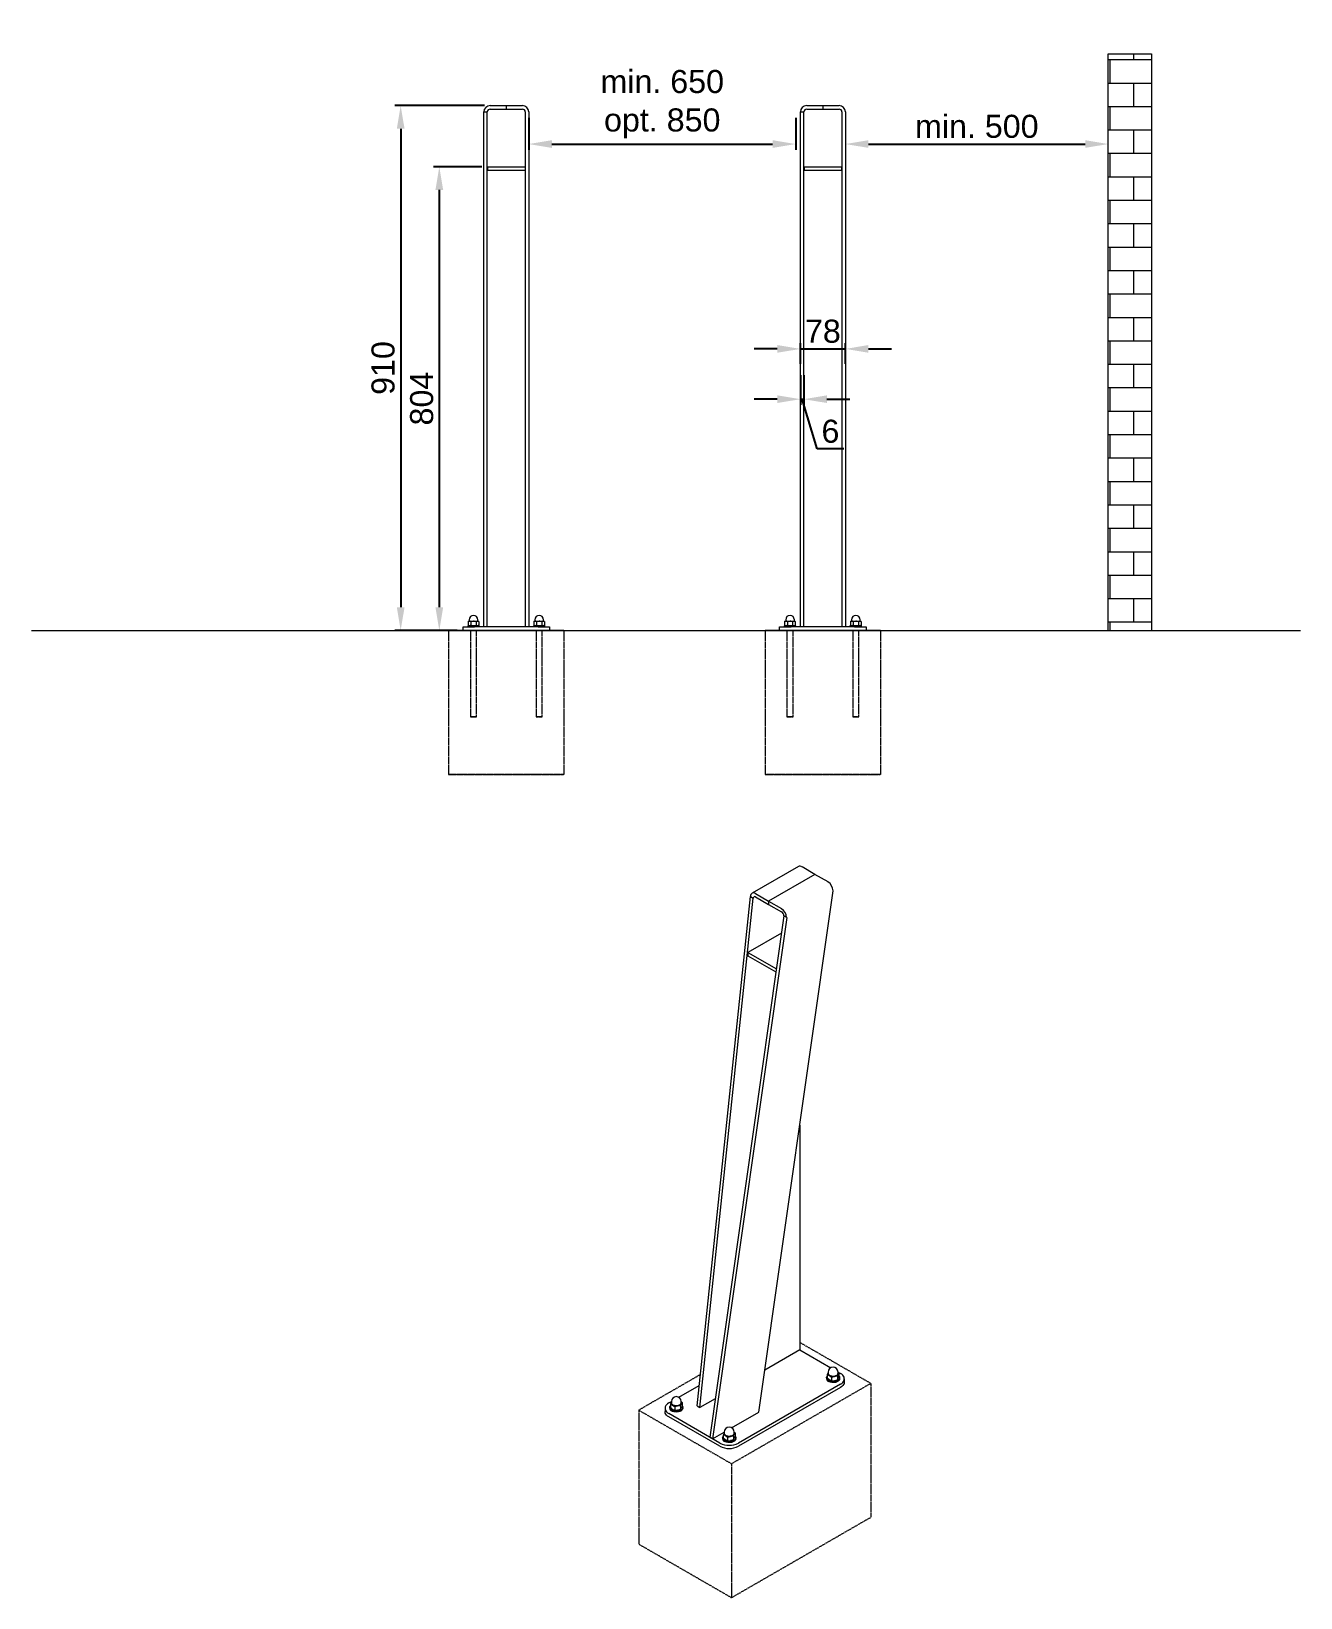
# Model space of a CAD drawing. Header units: millimetres. Extents: x -324 to 4346, y -242 to 3043.
# Drawn here: x 2144 to 4346, y 326 to 3043 of the extents above; entities that cross this region are included whole.
import ezdxf

# ---------------------------------------------------------------- set-up
doc = ezdxf.new("R2010")
doc.units = ezdxf.units.MM
doc.linetypes.add('HIDDEN', pattern=[1.905, 1.27, -0.635])
for name, color, linetype, lineweight in [('ZANO_R', 7, 'Continuous', 0), ('ZANO_R_przerywana', 7, 'HIDDEN', 0), ('ZANO_W', 1, 'Continuous', 0)]:
    doc.layers.add(name, color=color, linetype=linetype, lineweight=lineweight)
doc.styles.add('Arial', font='arial.ttf')
doc.styles.get("Standard").update_dxf_attribs({"font": 'ARIALUNI.TTF'})
doc.dimstyles.new('pl i ang', dxfattribs={"dimtxt": 50, "dimasz": 50, "dimexe": 1.25, "dimexo": 0.625, "dimgap": 10, "dimtad": 1, "dimtoh": 1, "dimtxsty": 'Standard', "dimcen": 2.5, "dimclrd": 1, "dimclre": 1, "dimclrt": 1, "dimadec": 0, "dimazin": 0, "dimtfac": 1, "dimtmove": 0, "dimatfit": 3, "dimfxl": 1, "dimarcsym": 1})

# ---------------------------------------------------------------- blocks, each defined once
blk = doc.blocks.new('*D418')
at = {"layer": 'ZANO_W', "color": 1, "lineweight": -2}
for p, q in [((3007.1, 2892.6), (3007.1, 2837)), ((3470.1, 2892.6), (3470.1, 2837)), ((3047.1, 2847), (3430.1, 2847))]:
    blk.add_line(p, q, dxfattribs=at)
at = {"layer": 'ZANO_W', "color": 1}
for points in [[(3047.1, 2853.7), (3047.1, 2840.3), (3007.1, 2847)], [(3430.1, 2840.3), (3430.1, 2853.7), (3470.1, 2847)]]:
    blk.add_solid(points, dxfattribs=at)
at = {"layer": 'ZANO_W', "color": 1, "insert": (3238.6, 2916.1), "char_height": 40, "attachment_point": 5, "style": 'Arial'}
blk.add_mtext('min. 650\\Popt. 850', dxfattribs=at)
blk = doc.blocks.new('*D419')
at = {"layer": 'ZANO_W', "color": 1, "lineweight": -2}
for p, q in [((3556.2, 2857), (3556.2, 2857)), ((4012.2, 2857), (4012.2, 2857)), ((3596.2, 2847), (3972.2, 2847))]:
    blk.add_line(p, q, dxfattribs=at)
at = {"layer": 'ZANO_W', "color": 1}
for points in [[(3596.2, 2853.7), (3596.2, 2840.4), (3556.2, 2847)], [(3972.2, 2840.4), (3972.2, 2853.7), (4012.2, 2847)]]:
    blk.add_solid(points, dxfattribs=at)
at = {"layer": 'ZANO_W', "color": 1, "insert": (3784.2, 2877.5), "char_height": 40, "attachment_point": 5, "style": 'Arial'}
blk.add_mtext('min. 500', dxfattribs=at)
blk = doc.blocks.new('*D426')
at = {"layer": 'ZANO_W', "color": 1, "lineweight": -2}
for p, q in [((3478.2, 2446.1), (3478.2, 2394.5)), ((3484.2, 2446.1), (3484.2, 2394.5)), ((3438.2, 2404.5), (3398.2, 2404.5)), ((3478.2, 2404.5), (3484.2, 2404.5)), ((3507.1, 2318.3), (3481.2, 2404.5)), ((3524.2, 2404.5), (3564.2, 2404.5)), ((3553.5, 2318.3), (3507.1, 2318.3))]:
    blk.add_line(p, q, dxfattribs=at)
at = {"layer": 'ZANO_W', "color": 1}
for points in [[(3438.2, 2397.9), (3438.2, 2411.2), (3478.2, 2404.5)], [(3524.2, 2411.2), (3524.2, 2397.9), (3484.2, 2404.5)]]:
    blk.add_solid(points, dxfattribs=at)
at = {"layer": 'ZANO_W', "color": 1, "insert": (3530.3, 2348.7), "char_height": 40, "attachment_point": 5, "style": 'Arial'}
blk.add_mtext('6', dxfattribs=at)
blk = doc.blocks.new('*D427')
at = {"layer": 'ZANO_W', "color": 1, "lineweight": -2}
for p, q in [((3478.2, 2466.1), (3478.2, 2501.7)), ((3556.2, 2466.1), (3556.2, 2501.7)), ((3438.2, 2491.7), (3398.2, 2491.7)), ((3478.2, 2491.7), (3556.2, 2491.7)), ((3596.2, 2491.7), (3636.2, 2491.7))]:
    blk.add_line(p, q, dxfattribs=at)
at = {"layer": 'ZANO_W', "color": 1}
for points in [[(3438.2, 2485.1), (3438.2, 2498.4), (3478.2, 2491.7)], [(3596.2, 2498.4), (3596.2, 2485.1), (3556.2, 2491.7)]]:
    blk.add_solid(points, dxfattribs=at)
at = {"layer": 'ZANO_W', "color": 1, "insert": (3517.2, 2522.2), "char_height": 40, "attachment_point": 5, "style": 'Arial'}
blk.add_mtext('78', dxfattribs=at)
blk = doc.blocks.new('*D428')
at = {"layer": 'ZANO_W', "color": 1, "lineweight": -2}
for p, q in [((2925.6, 2807.6), (2841.9, 2807.6)), ((2851.9, 2767.6), (2851.9, 2043.6)), ((2883.1, 2003.6), (2841.9, 2003.6))]:
    blk.add_line(p, q, dxfattribs=at)
at = {"layer": 'ZANO_W', "color": 1}
for points in [[(2858.6, 2767.6), (2845.2, 2767.6), (2851.9, 2807.6)], [(2845.2, 2043.6), (2858.6, 2043.6), (2851.9, 2003.6)]]:
    blk.add_solid(points, dxfattribs=at)
at = {"layer": 'ZANO_W', "color": 1, "insert": (2821.5, 2405.6), "char_height": 40, "attachment_point": 5, "rotation": 90, "style": 'Arial'}
blk.add_mtext('804', dxfattribs=at)
blk = doc.blocks.new('*D429')
at = {"layer": 'ZANO_W', "color": 1, "lineweight": -2}
for p, q in [((2930.1, 2913.6), (2774.9, 2913.6)), ((2784.9, 2873.6), (2784.9, 2043.6)), ((2883.1, 2003.6), (2774.9, 2003.6))]:
    blk.add_line(p, q, dxfattribs=at)
at = {"layer": 'ZANO_W', "color": 1}
for points in [[(2791.6, 2873.6), (2778.2, 2873.6), (2784.9, 2913.6)], [(2778.2, 2043.6), (2791.6, 2043.6), (2784.9, 2003.6)]]:
    blk.add_solid(points, dxfattribs=at)
at = {"layer": 'ZANO_W', "color": 1, "insert": (2754.5, 2458.6), "char_height": 40, "attachment_point": 5, "rotation": 90, "style": 'Arial'}
blk.add_mtext('910', dxfattribs=at)

msp = doc.modelspace()

# ---------------------------------------------------------------- hatches: boundary and pattern name
at = {"layer": 'ZANO_R', "ltscale": 10, "transparency": 33554602}
h = msp.add_hatch(dxfattribs=at)
h.set_pattern_fill('AR-B816', color=256, scale=0.2)
h.set_pattern_definition([(0, (-7282.2, 2627.676), (0, 40.64), []), (90, (-7282.2, 2627.676), (-40.64, 40.64), [40.64, -40.64])])
h.paths.add_polyline_path([(4012.2, 3003.6), (4012.2, 2003.6), (4087.2, 2003.6), (4087.2, 3003.6)])

# ---------------------------------------------------------------- linework, layer by layer
at = {"layer": 'ZANO_R'}
for p, q in [((4012.2, 2003.6), (4012.2, 3003.6)), ((4012.2, 3003.6), (4087.2, 3003.6)), ((4087.2, 3003.6), (4087.2, 2003.6)), ((2940.1, 2913.6), (2968.1, 2913.6)), ((2940.1, 2907.6), (2968.1, 2907.6)), ((2968.1, 2913.6), (2968.1, 2907.6)), ((2968.1, 2913.6), (2996.1, 2913.6)), ((2968.1, 2907.6), (2996.1, 2907.6)), ((3489.2, 2913.6), (3517.2, 2913.6)), ((3489.2, 2907.6), (3517.2, 2907.6)), ((3517.2, 2913.6), (3517.2, 2907.6)), ((3517.2, 2913.6), (3545.2, 2913.6)), ((3517.2, 2907.6), (3545.2, 2907.6)), ((2929.1, 2009.6), (2929.1, 2902.6)), ((2929.1, 2902.6), (2935.1, 2902.6)), ((2935.1, 2009.6), (2935.1, 2902.6)), ((3001.1, 2902.6), (3001.1, 2009.6)), ((3007.1, 2902.6), (3007.1, 2009.6)), ((3478.2, 2009.6), (3478.2, 2902.6)), ((3478.2, 2902.6), (3484.2, 2902.6)), ((3484.2, 2009.6), (3484.2, 2902.6)), ((3550.2, 2902.6), (3550.2, 2009.6)), ((3556.2, 2902.6), (3556.2, 2009.6)), ((2935.6, 2807.6), (2935.6, 2801.6)), ((2935.6, 2807.6), (3000.6, 2807.6)), ((2935.6, 2801.6), (3000.6, 2801.6)), ((3000.6, 2807.6), (3000.6, 2801.6)), ((3484.7, 2807.6), (3484.7, 2801.6)), ((3484.7, 2807.6), (3549.7, 2807.6)), ((3484.7, 2801.6), (3549.7, 2801.6)), ((3549.7, 2807.6), (3549.7, 2801.6)), ((2901.1, 2011.6), (2901.1, 2009.6)), ((2921.1, 2011.6), (2901.1, 2011.6)), ((2903.1, 2019.6), (2901.9, 2018.9)), ((2901.9, 2018.9), (2901.9, 2012.3)), ((2901.9, 2012.3), (2903.1, 2011.6)), ((2903.1, 2019.6), (2904.2, 2019.6)), ((2903.6, 2022.1), (2903.6, 2019.9)), ((2904.2, 2019.6), (2911.1, 2019.6)), ((2906.5, 2018.9), (2906.5, 2012.3)), ((2911.1, 2019.6), (2918, 2019.6)), ((2915.7, 2018.9), (2915.7, 2012.3)), ((2918, 2019.6), (2919.1, 2019.6)), ((2918.6, 2019.9), (2918.6, 2022.1)), ((2920.3, 2018.9), (2919.1, 2019.6)), ((2919.1, 2011.6), (2920.3, 2012.3)), ((2920.3, 2018.9), (2920.3, 2012.3)), ((2921.1, 2009.6), (2921.1, 2011.6)), ((3015.1, 2011.6), (3015.1, 2009.6)), ((3035.1, 2011.6), (3015.1, 2011.6)), ((3017.1, 2019.6), (3015.9, 2018.9)), ((3015.9, 2018.9), (3015.9, 2012.3)), ((3015.9, 2012.3), (3017.1, 2011.6)), ((3017.1, 2019.6), (3018.2, 2019.6)), ((3017.6, 2022.1), (3017.6, 2019.9)), ((3018.2, 2019.6), (3025.1, 2019.6)), ((3020.5, 2018.9), (3020.5, 2012.3)), ((3025.1, 2019.6), (3032, 2019.6)), ((3029.7, 2018.9), (3029.7, 2012.3)), ((3032, 2019.6), (3033.1, 2019.6)), ((3032.6, 2019.9), (3032.6, 2022.1)), ((3034.3, 2018.9), (3033.1, 2019.6)), ((3033.1, 2011.6), (3034.3, 2012.3)), ((3034.3, 2018.9), (3034.3, 2012.3)), ((3035.1, 2009.6), (3035.1, 2011.6)), ((3450.2, 2011.6), (3450.2, 2009.6)), ((3470.2, 2011.6), (3450.2, 2011.6)), ((3452.2, 2019.6), (3450.9, 2018.9)), ((3450.9, 2018.9), (3450.9, 2012.3)), ((3450.9, 2012.3), (3452.2, 2011.6)), ((3452.2, 2019.6), (3453.3, 2019.6)), ((3452.7, 2022.1), (3452.7, 2019.9)), ((3453.3, 2019.6), (3460.2, 2019.6)), ((3455.6, 2018.9), (3455.6, 2012.3)), ((3460.2, 2019.6), (3467.1, 2019.6)), ((3464.8, 2018.9), (3464.8, 2012.3)), ((3467.1, 2019.6), (3468.2, 2019.6)), ((3467.7, 2019.9), (3467.7, 2022.1)), ((3469.4, 2018.9), (3468.2, 2019.6)), ((3468.2, 2011.6), (3469.4, 2012.3)), ((3469.4, 2018.9), (3469.4, 2012.3)), ((3470.2, 2009.6), (3470.2, 2011.6)), ((3564.2, 2011.6), (3564.2, 2009.6)), ((3584.2, 2011.6), (3564.2, 2011.6)), ((3566.2, 2019.6), (3564.9, 2018.9)), ((3564.9, 2018.9), (3564.9, 2012.3)), ((3564.9, 2012.3), (3566.2, 2011.6)), ((3566.2, 2019.6), (3567.3, 2019.6)), ((3566.7, 2022.1), (3566.7, 2019.9)), ((3567.3, 2019.6), (3574.2, 2019.6)), ((3569.6, 2018.9), (3569.6, 2012.3)), ((3574.2, 2019.6), (3581.1, 2019.6)), ((3578.8, 2018.9), (3578.8, 2012.3)), ((3581.1, 2019.6), (3582.2, 2019.6)), ((3581.7, 2019.9), (3581.7, 2022.1)), ((3583.4, 2018.9), (3582.2, 2019.6)), ((3582.2, 2011.6), (3583.4, 2012.3)), ((3583.4, 2018.9), (3583.4, 2012.3)), ((3584.2, 2009.6), (3584.2, 2011.6)), ((2144.3, 2003.6), (4345.9, 2003.6)), ((2868.1, 2003.6), (3068.1, 2003.6)), ((3068.1, 2003.6), (2868.1, 2003.6)), ((2893.1, 2003.6), (2893.1, 2009.6)), ((2893.1, 2009.6), (2913.1, 2009.6)), ((2905.9, 2003.6), (2916.4, 2003.6)), ((2905.9, 2003.6), (2916.4, 2003.6)), ((3023.1, 2009.6), (2913.1, 2009.6)), ((3007.1, 2009.6), (3001.1, 2009.6)), ((3019.9, 2003.6), (3030.4, 2003.6)), ((3019.9, 2003.6), (3030.4, 2003.6)), ((3023.1, 2009.6), (3043.1, 2009.6)), ((3043.1, 2009.6), (3043.1, 2003.6)), ((3417.2, 2003.6), (3617.2, 2003.6)), ((3617.2, 2003.6), (3417.2, 2003.6)), ((3442.2, 2003.6), (3442.2, 2009.6)), ((3442.2, 2009.6), (3462.2, 2009.6)), ((3454.9, 2003.6), (3465.4, 2003.6)), ((3454.9, 2003.6), (3465.4, 2003.6)), ((3572.2, 2009.6), (3462.2, 2009.6)), ((3556.2, 2009.6), (3550.2, 2009.6)), ((3568.9, 2003.6), (3579.4, 2003.6)), ((3568.9, 2003.6), (3579.4, 2003.6)), ((3572.2, 2009.6), (3592.2, 2009.6)), ((3592.2, 2009.6), (3592.2, 2003.6)), ((4012.2, 2003.6), (4087.2, 2003.6)), ((3474.8, 1594), (3394.3, 1547.6)), ((3503.5, 1580.4), (3423.1, 1534)), ((3503.5, 1580.4), (3481, 1593.4)), ((3526.1, 1567.4), (3503.5, 1580.4)), ((3406.2, 647.9), (3534.9, 1552.1)), ((3299.2, 658.6), (3391.7, 1541.9)), ((3304, 655.8), (3396.5, 1539.1)), ((3391.7, 1541.9), (3396.5, 1539.1)), ((3400.5, 1547), (3423.1, 1534)), ((3400.5, 1541.4), (3423.1, 1528.4)), ((3423.1, 1534), (3445.6, 1521)), ((3423.1, 1534), (3423.1, 1528.4)), ((3423.1, 1528.4), (3445.6, 1515.4)), ((3449.6, 1508.4), (3320.9, 604.3)), ((3454.5, 1505.6), (3325.7, 601.5)), ((3454.5, 1505.6), (3449.6, 1508.4)), ((3445.4, 1478.5), (3387.3, 1445)), ((3387.3, 1445), (3387.3, 1439.4)), ((3387.3, 1445), (3436.5, 1416.5)), ((3387.3, 1439.4), (3435.8, 1411.4)), ((3477, 1145.2), (3477, 755.7)), ((3477, 755.7), (3416.6, 720.8)), ((3477, 755.7), (3530.8, 724.6)), ((3523.5, 707.4), (3523.5, 705.5)), ((3524.8, 712.6), (3524.8, 706.5)), ((3526.4, 716.7), (3526.1, 716.2)), ((3526.4, 716.7), (3526.1, 716.2)), ((3526.4, 717.2), (3526.4, 715.1)), ((3532.2, 708.3), (3532.2, 702.2)), ((3542.4, 709.9), (3542.4, 703.8)), ((3543.5, 717.3), (3547.8, 714.8)), ((3543.5, 715.1), (3543.5, 717.2)), ((3545.1, 715.7), (3545.1, 709.6)), ((3546.3, 705.5), (3546.3, 707.4)), ((3267.1, 673.5), (3302.9, 694.2)), ((3547.8, 696.3), (3370.8, 594.1)), ((3547.8, 690.7), (3370.8, 588.5)), ((3554.5, 700), (3554.5, 705.5)), ((3243.4, 654.4), (3243.4, 648.9)), ((3250.1, 663.7), (3254.4, 666.2)), ((3251.6, 656.3), (3251.6, 654.4)), ((3252.8, 661.5), (3252.8, 655.4)), ((3254.4, 665.6), (3254.1, 665.1)), ((3254.4, 665.6), (3254.1, 665.1)), ((3254.4, 666.1), (3254.4, 664)), ((3260.2, 657.2), (3260.2, 651.1)), ((3270.4, 658.8), (3270.4, 652.7)), ((3271.5, 664), (3271.5, 666.1)), ((3273.1, 664.6), (3273.1, 658.5)), ((3274.3, 654.4), (3274.3, 656.3)), ((3299.2, 658.6), (3304, 655.8)), ((3330.4, 671.1), (3304, 655.8)), ((3338.6, 594.1), (3250.1, 645.2)), ((3338.6, 588.5), (3250.1, 639.6)), ((3358.8, 620.6), (3406.2, 647.9)), ((3325.7, 601.5), (3320.9, 604.3)), ((3325.7, 601.5), (3346.1, 613.3)), ((3343.3, 603.3), (3343.3, 601.5)), ((3344.5, 608.5), (3344.5, 602.4)), ((3346.1, 612.6), (3345.9, 612.1)), ((3346.1, 612.6), (3345.9, 612.1)), ((3346.1, 613.1), (3346.1, 611)), ((3352, 604.3), (3352, 598.1)), ((3362.1, 605.8), (3362.1, 599.7)), ((3363.2, 611), (3363.2, 613.1)), ((3364.8, 611.7), (3364.8, 605.6)), ((3366.1, 601.5), (3366.1, 603.3))]:
    msp.add_line(p, q, dxfattribs=at)
at = {"layer": 'ZANO_R', "flags": 128}
for points in [[(2901.9, 2018.9), (2903, 2019.4), (2904.2, 2019.6)], [(2906.5, 2012.3), (2905.4, 2011.8), (2904.2, 2011.6)], [(2911.1, 2019.6), (2907.6, 2019.2), (2906.5, 2018.9)], [(2906.5, 2012.3), (2907.6, 2012.1), (2911.1, 2011.6)], [(2915.7, 2018.9), (2912.3, 2019.6), (2911.1, 2019.6)], [(2911.1, 2011.6), (2912.3, 2011.7), (2915.7, 2012.3)], [(2915.7, 2018.9), (2916.9, 2019.4), (2918, 2019.6)], [(2920.3, 2012.3), (2919.2, 2011.8), (2918, 2011.6)], [(3015.9, 2018.9), (3017, 2019.4), (3018.2, 2019.6)], [(3020.5, 2012.3), (3019.4, 2011.8), (3018.2, 2011.6)], [(3025.1, 2019.6), (3021.6, 2019.2), (3020.5, 2018.9)], [(3020.5, 2012.3), (3021.6, 2012.1), (3025.1, 2011.6)], [(3029.7, 2018.9), (3026.3, 2019.6), (3025.1, 2019.6)], [(3025.1, 2011.6), (3026.3, 2011.7), (3029.7, 2012.3)], [(3029.7, 2018.9), (3030.9, 2019.4), (3032, 2019.6)], [(3034.3, 2012.3), (3033.2, 2011.8), (3032, 2011.6)], [(3450.9, 2018.9), (3452.1, 2019.4), (3453.3, 2019.6)], [(3455.6, 2012.3), (3454.4, 2011.8), (3453.3, 2011.6)], [(3460.2, 2019.6), (3456.7, 2019.2), (3455.6, 2018.9)], [(3455.6, 2012.3), (3456.7, 2012.1), (3460.2, 2011.6)], [(3464.8, 2018.9), (3461.4, 2019.6), (3460.2, 2019.6)], [(3460.2, 2011.6), (3461.4, 2011.7), (3464.8, 2012.3)], [(3464.8, 2018.9), (3465.9, 2019.4), (3467.1, 2019.6)], [(3469.4, 2012.3), (3468.3, 2011.8), (3467.1, 2011.6)], [(3564.9, 2018.9), (3566.1, 2019.4), (3567.3, 2019.6)], [(3569.6, 2012.3), (3568.4, 2011.8), (3567.3, 2011.6)], [(3574.2, 2019.6), (3570.7, 2019.2), (3569.6, 2018.9)], [(3569.6, 2012.3), (3570.7, 2012.1), (3574.2, 2011.6)], [(3578.8, 2018.9), (3575.4, 2019.6), (3574.2, 2019.6)], [(3574.2, 2011.6), (3575.4, 2011.7), (3578.8, 2012.3)], [(3578.8, 2018.9), (3579.9, 2019.4), (3581.1, 2019.6)], [(3583.4, 2012.3), (3582.3, 2011.8), (3581.1, 2011.6)], [(3400.5, 1547), (3398.8, 1547.8), (3397.2, 1548.1), (3395.6, 1548.1), (3394.3, 1547.6), (3393.2, 1546.7), (3392.4, 1545.4), (3391.9, 1543.8), (3391.7, 1541.9)], [(3526.9, 702.8), (3525.5, 703.7), (3524.5, 704.8), (3523.8, 706), (3523.6, 707.2), (3523.7, 708.5), (3524.3, 709.7), (3524.8, 710.4)], [(3524.8, 712.6), (3527.5, 711.6), (3528.5, 711.1)], [(3528.5, 703.7), (3527.5, 704.3), (3524.8, 706.5)], [(3543.5, 716.1), (3543.7, 715.5), (3543.7, 714.4), (3543.4, 713.3), (3542.6, 712.3), (3541.5, 711.4), (3540.1, 710.7), (3538.4, 710.2), (3536.6, 709.8), (3534.7, 709.7), (3532.8, 709.9), (3531, 710.3), (3529.4, 710.9), (3528.1, 711.6), (3527, 712.6), (3526.4, 713.6), (3526.1, 714.7), (3526.3, 715.8), (3526.4, 716.1)], [(3526.4, 715.1), (3526.4, 714.9), (3526.6, 713.9), (3527.3, 712.9), (3528.3, 712), (3529.6, 711.2), (3531.1, 710.7), (3532.9, 710.3), (3534.7, 710.1), (3536.5, 710.2), (3538.3, 710.5), (3539.9, 711.1), (3541.3, 711.8), (3542.4, 712.6), (3543.1, 713.6), (3543.4, 714.7), (3543.5, 715.1)], [(3545.1, 710.4), (3545.8, 709.4), (3546.2, 708.2), (3546.3, 706.9), (3545.9, 705.7), (3545.2, 704.5), (3544, 703.5), (3542.6, 702.5), (3540.9, 701.8), (3538.9, 701.2), (3536.8, 700.9), (3534.7, 700.8), (3532.5, 701), (3530.5, 701.4), (3528.6, 702), (3526.9, 702.8)], [(3528.5, 711.1), (3531.3, 709.1), (3532.2, 708.3)], [(3532.2, 708.3), (3534.7, 709.2), (3537.3, 709.8)], [(3542.4, 709.9), (3543, 711.8), (3543.7, 713.5)], [(3543.5, 717), (3544.2, 716.5), (3545.1, 715.7)], [(3545.1, 709.6), (3544.4, 707.7), (3543.7, 706)], [(3547.8, 696.3), (3549.9, 697.7), (3551.7, 699.2), (3553, 701), (3554, 702.8), (3554.4, 704.6), (3554.4, 706.5), (3554, 708.3), (3553, 710.1), (3551.7, 711.8), (3549.9, 713.4), (3547.8, 714.8)], [(3546.3, 705.5), (3546.3, 705.1), (3545.9, 703.8), (3545.2, 702.7), (3544, 701.6), (3542.6, 700.7), (3540.9, 699.9), (3538.9, 699.4), (3536.8, 699.1), (3534.7, 699), (3532.5, 699.1), (3530.5, 699.5), (3528.6, 700.1), (3526.9, 700.9)], [(3532.2, 702.2), (3531.3, 702.4), (3528.5, 703.7)], [(3542.4, 703.8), (3539.9, 702.9), (3537.3, 702.3)], [(3554.5, 700), (3554.4, 699), (3554, 697.2), (3553, 695.4), (3551.7, 693.7), (3549.9, 692.1), (3547.8, 690.7)], [(3250.1, 663.7), (3247.9, 662.3), (3246.2, 660.7), (3244.8, 659), (3243.9, 657.2), (3243.5, 655.4), (3243.5, 653.5), (3243.9, 651.7), (3244.8, 649.9), (3246.2, 648.1), (3247.9, 646.6), (3250.1, 645.2)], [(3254.9, 651.7), (3253.5, 652.6), (3252.5, 653.7), (3251.8, 654.9), (3251.6, 656.1), (3251.7, 657.4), (3252.3, 658.6), (3252.8, 659.3)], [(3252.8, 661.5), (3255.5, 660.5), (3256.5, 660)], [(3256.5, 652.6), (3255.5, 653.2), (3252.8, 655.4)], [(3271.5, 665), (3271.7, 664.4), (3271.7, 663.3), (3271.4, 662.2), (3270.6, 661.2), (3269.5, 660.3), (3268.1, 659.6), (3266.4, 659.1), (3264.6, 658.7), (3262.7, 658.6), (3260.8, 658.8), (3259, 659.2), (3257.4, 659.8), (3256.1, 660.5), (3255, 661.5), (3254.4, 662.5), (3254.1, 663.6), (3254.3, 664.7), (3254.4, 665)], [(3254.4, 664), (3254.4, 663.8), (3254.7, 662.8), (3255.3, 661.8), (3256.3, 660.9), (3257.6, 660.1), (3259.2, 659.6), (3260.9, 659.2), (3262.7, 659), (3264.6, 659.1), (3266.3, 659.4), (3267.9, 660), (3269.3, 660.7), (3270.4, 661.5), (3271.1, 662.5), (3271.4, 663.6), (3271.5, 664)], [(3273.1, 659.3), (3273.8, 658.3), (3274.2, 657.1), (3274.3, 655.8), (3273.9, 654.6), (3273.2, 653.4), (3272.1, 652.4), (3270.6, 651.4), (3268.9, 650.7), (3266.9, 650.1), (3264.8, 649.8), (3262.7, 649.7), (3260.5, 649.9), (3258.5, 650.3), (3256.6, 650.9), (3254.9, 651.7)], [(3274.3, 654.4), (3274.3, 654), (3273.9, 652.7), (3273.2, 651.6), (3272.1, 650.5), (3270.6, 649.6), (3268.9, 648.8), (3266.9, 648.3), (3264.8, 648), (3262.7, 647.9), (3260.5, 648), (3258.5, 648.4), (3256.6, 649), (3254.9, 649.8)], [(3256.5, 660), (3259.3, 658), (3260.2, 657.2)], [(3260.2, 651.1), (3259.3, 651.3), (3256.5, 652.6)], [(3260.2, 657.2), (3262.7, 658.1), (3265.3, 658.7)], [(3270.4, 652.7), (3267.9, 651.8), (3265.3, 651.2)], [(3270.4, 658.8), (3271, 660.7), (3271.7, 662.4)], [(3271.4, 666), (3272.2, 665.4), (3273.1, 664.6)], [(3273.1, 658.5), (3272.4, 656.6), (3271.7, 654.9)], [(3250.1, 639.6), (3247.9, 641), (3246.2, 642.6), (3244.8, 644.3), (3243.9, 646.1), (3243.5, 647.9), (3243.4, 648.9)], [(3346.6, 598.7), (3345.3, 599.7), (3344.2, 600.8), (3343.6, 601.9), (3343.3, 603.2), (3343.5, 604.4), (3344, 605.6), (3344.5, 606.3)], [(3344.5, 608.5), (3347.3, 607.6), (3348.2, 607.1)], [(3348.2, 599.6), (3347.3, 600.2), (3344.5, 602.4)], [(3363.2, 612.1), (3363.4, 611.5), (3363.5, 610.4), (3363.1, 609.3), (3362.4, 608.3), (3361.2, 607.4), (3359.8, 606.6), (3358.2, 606.1), (3356.3, 605.8), (3354.4, 605.7), (3352.5, 605.8), (3350.8, 606.2), (3349.2, 606.8), (3347.8, 607.6), (3346.8, 608.5), (3346.1, 609.6), (3345.9, 610.6), (3346, 611.7), (3346.1, 612.1)], [(3346.1, 611), (3346.1, 610.9), (3346.4, 609.8), (3347, 608.8), (3348, 607.9), (3349.3, 607.2), (3350.9, 606.6), (3352.6, 606.2), (3354.4, 606.1), (3356.3, 606.2), (3358.1, 606.5), (3359.7, 607), (3361, 607.7), (3362.1, 608.6), (3362.8, 609.6), (3363.2, 610.6), (3363.2, 611)], [(3364.8, 606.3), (3365.5, 605.3), (3366, 604.1), (3366, 602.9), (3365.7, 601.6), (3364.9, 600.5), (3363.8, 599.4), (3362.3, 598.5), (3360.6, 597.7), (3358.7, 597.2), (3356.6, 596.9), (3354.4, 596.8), (3352.3, 596.9), (3350.2, 597.3), (3348.3, 597.9), (3346.6, 598.7)], [(3366.1, 601.5), (3366, 601), (3365.7, 599.8), (3364.9, 598.6), (3363.8, 597.6), (3362.3, 596.6), (3360.6, 595.9), (3358.7, 595.3), (3356.6, 595), (3354.4, 594.9), (3352.3, 595.1), (3350.2, 595.4), (3348.3, 596), (3346.6, 596.8)], [(3348.2, 607.1), (3351.1, 605), (3352, 604.3)], [(3352, 598.1), (3351.1, 598.4), (3348.2, 599.6)], [(3352, 604.3), (3354.4, 605.1), (3357, 605.7)], [(3362.1, 599.7), (3359.6, 598.9), (3357, 598.3)], [(3362.1, 605.8), (3362.8, 607.7), (3363.5, 609.4)], [(3363.2, 613), (3364, 612.5), (3364.8, 611.7)], [(3364.8, 605.6), (3364.2, 603.7), (3363.5, 602)]]:
    msp.add_lwpolyline(points, dxfattribs=at)
at = {"layer": 'ZANO_R'}
for centre, radius, start, end in [((2940.1, 2902.6), 11, 90, 180), ((2940.1, 2902.6), 5, 90, 180), ((2996.1, 2902.6), 11, 0, 90), ((2996.1, 2902.6), 5, 0, 90), ((3489.2, 2902.6), 11, 90, 180), ((3489.2, 2902.6), 5, 90, 180), ((3545.2, 2902.6), 11, 0, 90), ((3545.2, 2902.6), 5, 0, 90), ((2904.3, 2016), 4.4, 236.8582, 268.7578), ((2903.4, 2019.9), 0.25, 270, 0), ((2911.1, 2022.1), 7.5, 0, 180), ((2904.1, 2015.2), 4.4, 56.8578, 88.7581), ((2918.1, 2016), 4.4, 236.8578, 268.7581), ((2917.9, 2015.2), 4.4, 56.8582, 88.7578), ((2918.9, 2019.9), 0.25, 180, 270), ((3018.3, 2016), 4.4, 236.8582, 268.7578), ((3017.4, 2019.9), 0.25, 270, 0), ((3025.1, 2022.1), 7.5, 0, 180), ((3018.1, 2015.2), 4.4, 56.8582, 88.7579), ((3032.1, 2016), 4.4, 236.8582, 268.7579), ((3031.9, 2015.2), 4.4, 56.8582, 88.7578), ((3032.9, 2019.9), 0.25, 180, 270), ((3453.4, 2016), 4.4, 236.8582, 268.7578), ((3452.4, 2019.9), 0.25, 270, 0), ((3460.2, 2022.1), 7.5, 0, 180), ((3453.2, 2015.2), 4.4, 56.8578, 88.7581), ((3467.2, 2016), 4.4, 236.8578, 268.7581), ((3467, 2015.2), 4.4, 56.8582, 88.7578), ((3467.9, 2019.9), 0.25, 180, 270), ((3567.4, 2016), 4.4, 236.8582, 268.7578), ((3566.4, 2019.9), 0.25, 270, 0), ((3574.2, 2022.1), 7.5, 0, 180), ((3567.2, 2015.2), 4.4, 56.8582, 88.7579), ((3581.2, 2016), 4.4, 236.8582, 268.7579), ((3581, 2015.2), 4.4, 56.8582, 88.7578), ((3581.9, 2019.9), 0.25, 180, 270), ((3477.3, 1588.3), 6.3, 54.3813, 114.3096), ((3515.7, 1551.2), 19.2, 2.6054, 57.3944), ((3399, 1539.5), 2.48, 50.7973, 189.2133), ((3435.2, 1504.7), 19.2, 2.6054, 57.3944), ((3440.9, 1508), 8.74, 2.6058, 57.3942), ((3553.9, 703.6), 30.5, 155.6573, 162.8867), ((3529.9, 714.9), 4, 160.5391, 249.2578), ((3534.9, 717.2), 8.54, 0, 180), ((3534.9, 723.5), 14, 242.6429, 279.7711), ((3536.8, 718.1), 8.31, 273.4337, 326.5609), ((3540.3, 689.7), 20.2, 84.1656, 98.5737), ((3540.8, 714.8), 3.24, 335.0798, 34.1986), ((3554.1, 708.8), 11.4, 142.393, 155.6716), ((3529, 706), 5.49, 184.2513, 247.0688), ((3534.3, 722.4), 20.3, 264.1663, 278.573), ((3533.3, 710.8), 11.4, 322.396, 335.6686), ((3257, 654.9), 5.49, 184.2523, 247.0676), ((3281.9, 652.5), 30.5, 155.6564, 162.8876), ((3257.9, 663.8), 4, 160.5391, 249.2577), ((3262.9, 666.1), 8.54, 0, 180), ((3262.9, 672.4), 14, 242.643, 279.771), ((3264.8, 667), 8.31, 273.4334, 326.5612), ((3268.3, 638.6), 20.2, 84.1656, 98.5738), ((3261.3, 659.7), 11.4, 322.3964, 335.6686), ((3268.8, 663.7), 3.24, 335.078, 34.2), ((3282.2, 657.7), 11.4, 142.3952, 155.6695), ((3262.3, 671.3), 20.3, 264.166, 278.5734), ((3348.8, 601.9), 5.49, 184.2517, 247.0682), ((3373.7, 599.6), 30.5, 155.6574, 162.8864), ((3349.7, 610.8), 4, 160.5392, 249.2576), ((3354.7, 613.1), 8.54, 0, 180), ((3354.7, 619.5), 14, 242.643, 279.771), ((3354, 618.3), 20.3, 264.1665, 278.5729), ((3356.5, 614), 8.31, 273.4336, 326.561), ((3360.1, 585.7), 20.2, 84.1656, 98.5738), ((3353, 606.7), 11.4, 322.3964, 335.6686), ((3360.5, 610.8), 3.24, 335.0786, 34.1992), ((3373.9, 604.7), 11.4, 142.3934, 155.6709), ((3354.7, 625), 34.8, 242.4914, 297.5086), ((3354.7, 619.4), 34.8, 242.4914, 297.5086)]:
    msp.add_arc(centre, radius, start, end, dxfattribs=at)
at = {"layer": 'ZANO_R_przerywana'}
for p, q in [((2868.1, 2003.6), (2868.1, 1753.6)), ((2868.1, 2003.6), (2868.1, 1753.6)), ((2905.9, 2003.6), (2905.9, 1853.6)), ((2916.4, 1853.6), (2916.4, 2003.6)), ((3019.9, 2003.6), (3019.9, 1853.6)), ((3030.4, 1853.6), (3030.4, 2003.6)), ((3068.1, 2003.6), (3068.1, 1753.6)), ((3068.1, 2003.6), (3068.1, 1753.6)), ((3417.2, 2003.6), (3417.2, 1753.6)), ((3417.2, 2003.6), (3417.2, 1753.6)), ((3454.9, 2003.6), (3454.9, 1853.6)), ((3465.4, 1853.6), (3465.4, 2003.6)), ((3568.9, 2003.6), (3568.9, 1853.6)), ((3579.4, 1853.6), (3579.4, 2003.6)), ((3617.2, 2003.6), (3617.2, 1753.6)), ((3617.2, 2003.6), (3617.2, 1753.6)), ((2916.4, 1853.6), (2905.9, 1853.6)), ((2905.9, 1853.6), (2916.4, 1853.6)), ((3030.4, 1853.6), (3019.9, 1853.6)), ((3019.9, 1853.6), (3030.4, 1853.6)), ((3465.4, 1853.6), (3454.9, 1853.6)), ((3454.9, 1853.6), (3465.4, 1853.6)), ((3579.4, 1853.6), (3568.9, 1853.6)), ((3568.9, 1853.6), (3579.4, 1853.6)), ((2868.1, 1753.6), (3068.1, 1753.6)), ((3068.1, 1753.6), (2868.1, 1753.6)), ((3417.2, 1753.6), (3617.2, 1753.6)), ((3617.2, 1753.6), (3417.2, 1753.6)), ((3600.1, 697.6), (3477, 768.7)), ((3304.9, 713), (3197.8, 651.2)), ((3358.7, 558.3), (3600.1, 697.6)), ((3600.1, 697.6), (3600.1, 465.3)), ((3197.8, 651.2), (3197.8, 418.9)), ((3197.8, 651.2), (3358.7, 558.3)), ((3358.7, 558.3), (3358.7, 326)), ((3358.7, 326), (3600.1, 465.3)), ((3197.8, 418.9), (3358.7, 326))]:
    msp.add_line(p, q, dxfattribs=at)

# ---------------------------------------------------------------- dimensions: what is measured, and where the dimension line sits
at = {"layer": 'ZANO_W'}
for base, p1, p2, text, picture, middle in [((3470.1, 2847), (3007.1, 2902.6), (3470.1, 2902.6), 'min. 650\\Popt. 850', '*D418', (3238.6, 2916.1)), ((4012.2, 2847), (3556.2, 2847), (4012.2, 2847), 'min. 500', '*D419', (3784.2, 2877.5))]:
    dim = msp.add_linear_dim(base=base, p1=p1, p2=p2, text=text, dimstyle='pl i ang', override={"dimtxt": 40, "dimasz": 40, "dimexe": 10, "dimexo": 10, "dimtoh": 0, "dimdec": 0, "dimtxsty": 'Arial', "dimtdec": 0, "dimtmove": 1}, dxfattribs=at)
    dim.commit()
    dim.dimension.update_dxf_attribs({"geometry": picture, "text_midpoint": middle})
for base, p1, picture, middle in [((2784.9, 2003.6), (2940.1, 2913.6), '*D429', (2754.5, 2458.6)), ((2851.9, 2003.6), (2935.6, 2807.6), '*D428', (2821.5, 2405.6))]:
    dim = msp.add_linear_dim(base=base, p1=p1, p2=(2893.1, 2003.6), angle=90, dimstyle='pl i ang', override={"dimtxt": 40, "dimasz": 40, "dimexe": 10, "dimexo": 10, "dimtoh": 0, "dimdec": 0, "dimtxsty": 'Arial', "dimtdec": 0, "dimtmove": 1}, dxfattribs=at)
    dim.commit()
    dim.dimension.update_dxf_attribs({"geometry": picture, "text_midpoint": middle})
for base, p2, picture, middle in [((3556.2, 2491.7), (3556.2, 2456.1), '*D427', (3517.2, 2522.2)), ((3484.2, 2404.5), (3484.2, 2456.1), '*D426', (3517.1, 2348.7))]:
    dim = msp.add_linear_dim(base=base, p1=(3478.2, 2456.1), p2=p2, dimstyle='pl i ang', override={"dimtxt": 40, "dimasz": 40, "dimexe": 10, "dimexo": 10, "dimtoh": 0, "dimdec": 0, "dimtxsty": 'Arial', "dimtdec": 0, "dimtmove": 1}, dxfattribs=at)
    dim.commit()
    dim.dimension.update_dxf_attribs({"geometry": picture, "text_midpoint": middle})

doc.saveas('drawing.dxf')
